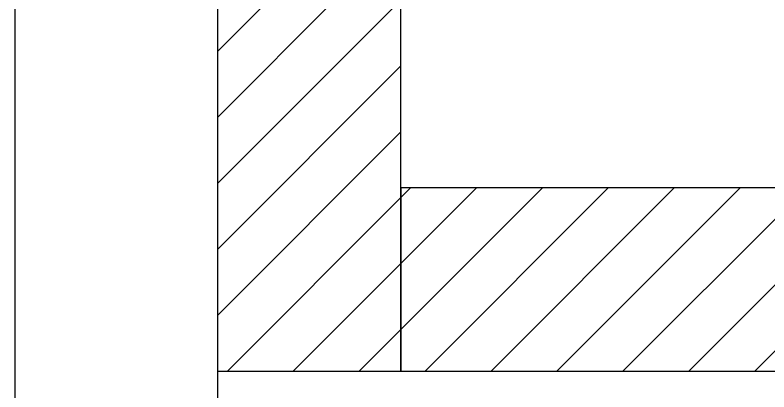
# Model space of a CAD drawing. Extents: x -20 to 2016, y -5898 to 916.
# Drawn here: x 1168.6 to 1271.3, y 548.2 to 599.5 of the extents above; entities that cross this region are included whole.
import ezdxf

# ---------------------------------------------------------------- set-up
doc = ezdxf.new("R2010")
doc.units = 0
doc.layers.add('SYMS', color=7, linetype='Continuous')

msp = doc.modelspace()

# ---------------------------------------------------------------- hatches: boundary and pattern name
at = {"layer": 'SYMS', "true_color": 0x636466}
h = msp.add_hatch(dxfattribs=at)
h.set_pattern_fill('ANSI31', color=251, scale=2)
h.paths.add_polyline_path([(1221.181, 829.505), (1196.181, 829.505), (1196.181, 550.969), (1221.181, 550.969)])
h = msp.add_hatch(dxfattribs=at)
h.set_pattern_fill('ANSI31', color=251, scale=2)
h.paths.add_polyline_path([(1466.064, 575.969), (1221.181, 575.969), (1221.181, 550.969), (1466.064, 550.969)])

# ---------------------------------------------------------------- linework, layer by layer
at = {"layer": 'SYMS'}
for p, q in [((1168.623, 415.891), (1168.623, 915.891)), ((1196.181, 829.505), (1196.181, 550.969)), ((1221.181, 550.969), (1221.181, 829.505)), ((1221.181, 575.969), (1221.181, 550.969)), ((1221.181, 575.969), (1466.064, 575.969)), ((1196.181, 550.969), (1221.181, 550.969)), ((1221.181, 550.969), (1466.064, 550.969))]:
    msp.add_line(p, q, dxfattribs=at)
msp.add_lwpolyline([(1206.181, 451.174), (1481.064, 451.174), (1491.064, 461.174), (1491.064, 867.971), (1481.064, 877.971), (1206.181, 877.971), (1196.181, 867.971), (1196.181, 461.174)], close=True, dxfattribs=at)

doc.saveas('drawing.dxf')
